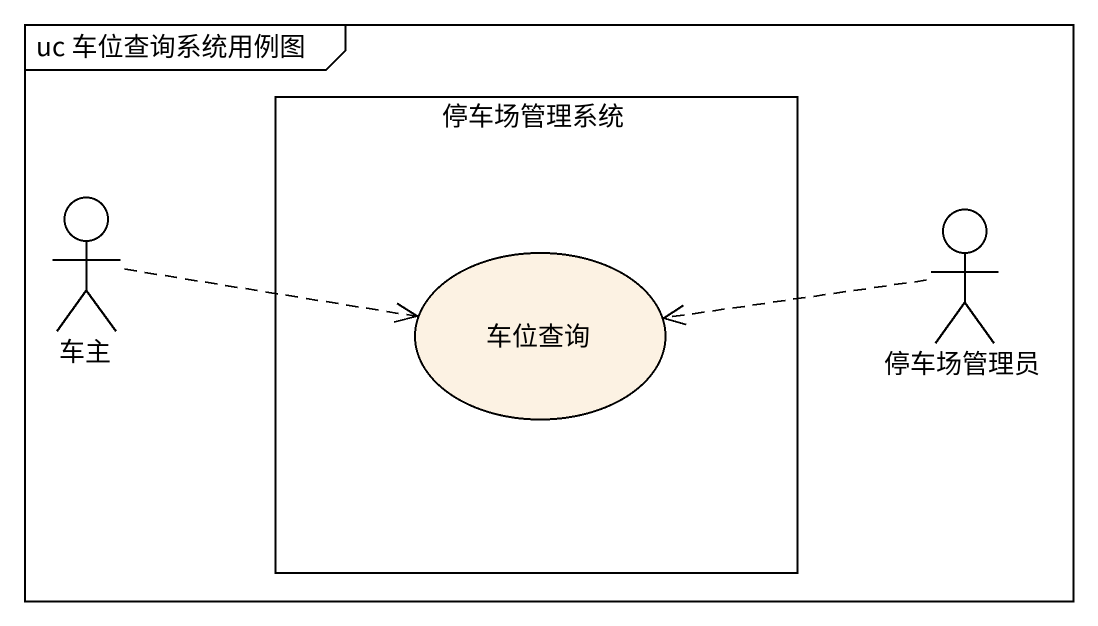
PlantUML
@startuml
mainframe uc 车位查询系统用例图
rectangle 停车场管理系统 {
  usecase 车位查询
}
actor 车主
actor 停车场管理员
车主 .right.> 车位查询
停车场管理员 .left.> 车位查询
@enduml
